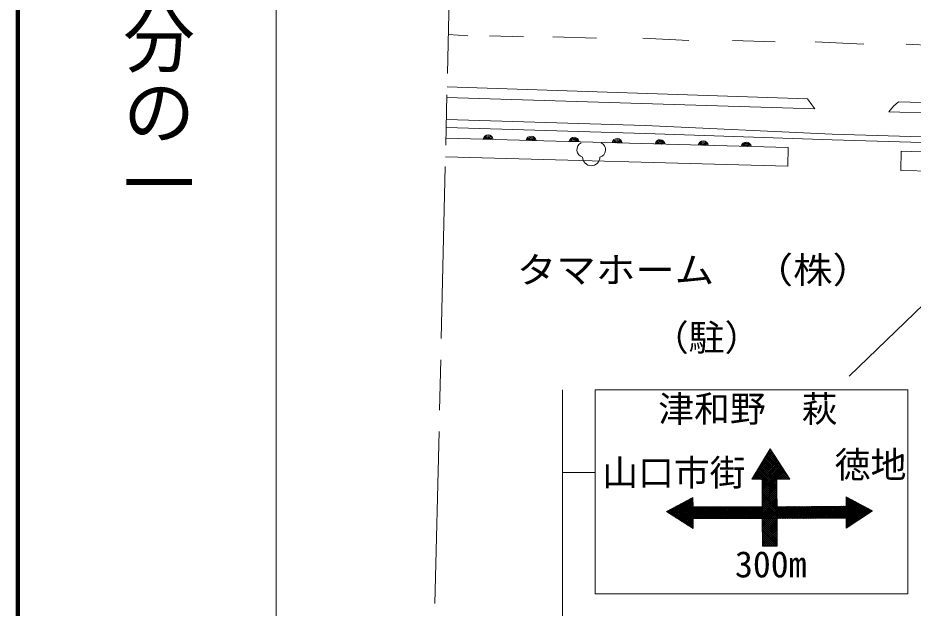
# Model space of a CAD drawing. Units: millimetres, scale not verified. Extents: x 40000 to 680000, y 20000 to 380000.
# Drawn here: x 40000 to 102399, y 233856 to 275028 of the extents above; entities that cross this region are included whole.
import ezdxf
from ezdxf.enums import TextEntityAlignment as Align

# ---------------------------------------------------------------- set-up
doc = ezdxf.new("R2010")
doc.units = ezdxf.units.MM
doc.header["$LTSCALE"] = 1000
doc.linetypes.add('CHAIN', pattern=[18.5, 12, -1.5, 3.5, -1.5])
for name, color, linetype, lineweight in [('M-BGD', 7, 'Continuous', 13), ('M-BMK', 2, 'CHAIN', 13), ('M-STR-STRC', 7, 'Continuous', 13), ('M-STR-STRD', 7, 'Continuous', 13), ('M-TTL', 2, 'Continuous', 140), ('M-TTL-BAND', 7, 'Continuous', 13)]:
    doc.layers.add(name, color=color, linetype=linetype, lineweight=lineweight)
doc.layers.add('M-BGD-HTXT', color=7, linetype='Continuous')
doc.styles.add('@ＭＳ ゴシック', font='')
doc.styles.add('ＭＳ ゴシック', font='')
doc.styles.get('@ＭＳ ゴシック').set_extended_font_data('@MS Gothic')
doc.styles.get('ＭＳ ゴシック').set_extended_font_data('MS Gothic')

msp = doc.modelspace()

# ---------------------------------------------------------------- linework, layer by layer
at = {"layer": 'M-BGD'}
for p, q in [((69866, 267941), (83719, 267519)), ((69866, 267378), (83719, 266956)), ((83719, 267519), (96758, 266926)), ((93701, 265985), (69841, 266644)), ((83719, 266956), (96765, 266513)), ((96758, 266926), (119449, 266249)), ((96765, 266513), (119438, 265834)), ((93665, 264678), (93701, 265985)), ((69805, 265336), (93665, 264678)), ((101545, 264393), (101578, 265721)), ((125664, 265123), (101578, 265721)), ((125631, 263795), (101545, 264393))]:
    msp.add_line(p, q, dxfattribs=at)
for centre, radius, start, end in [((72773, 266508), 354, 7.21636, 169.62154), ((72773, 266508), 283, 9.4404, 167.3975), ((72773, 266508), 212, 13.18673, 163.65117), ((72773, 266508), 142, 20.89846, 155.93945), ((72773, 266508), 100, 31.21612, 145.62178), ((72773, 266508), 100, 31.21612, 145.62178), ((75772, 266426), 354, 7.21636, 169.62154), ((75772, 266426), 283, 9.4404, 167.3975), ((75772, 266426), 212, 13.18673, 163.65117), ((75772, 266426), 142, 20.89846, 155.93945), ((75772, 266426), 100, 31.21612, 145.62178), ((75772, 266426), 100, 31.21612, 145.62178), ((78771, 266343), 354, 7.21636, 169.62154), ((78771, 266343), 283, 9.4404, 167.3975), ((78771, 266343), 212, 13.18673, 163.65117), ((78771, 266343), 142, 20.89846, 155.93945), ((81770, 266260), 354, 7.21636, 169.62154), ((81770, 266260), 283, 9.4404, 167.3975), ((81770, 266260), 212, 13.18673, 163.65117), ((84768, 266177), 354, 7.21636, 169.62154), ((84768, 266177), 283, 9.4404, 167.3975), ((87767, 266095), 354, 7.21636, 169.62154), ((78771, 266343), 100, 31.21612, 145.62178), ((78771, 266343), 100, 31.21612, 145.62178), ((79501, 265834), 536, 116.08703, 255.33416), ((80430, 265834), 536, 284.66584, 63.91297), ((81770, 266260), 142, 20.89846, 155.93945), ((81770, 266260), 100, 31.21612, 145.62178), ((81770, 266260), 100, 31.21612, 145.62178), ((84768, 266177), 212, 13.18673, 163.65117), ((84768, 266177), 142, 20.89846, 155.93945), ((84768, 266177), 100, 31.21612, 145.62178), ((84768, 266177), 100, 31.21612, 145.62178), ((87767, 266095), 283, 9.4404, 167.3975), ((87767, 266095), 212, 13.18673, 163.65117), ((87767, 266095), 142, 20.89846, 155.93945), ((87767, 266095), 100, 31.21612, 145.62178), ((87767, 266095), 100, 31.21612, 145.62178), ((90766, 266012), 354, 7.21636, 169.62154), ((90766, 266012), 283, 9.4404, 167.3975), ((90766, 266012), 212, 13.18673, 163.65117), ((90766, 266012), 142, 20.89846, 155.93945), ((90766, 266012), 100, 31.21612, 145.62178), ((90766, 266012), 100, 31.21612, 145.62178), ((79965, 265315), 600, 180, 360)]:
    msp.add_arc(centre, radius, start, end, dxfattribs=at)
at = {"layer": 'M-BMK'}
msp.add_line((69072, 234168), (70104, 278048), dxfattribs=at)
at = {"layer": 'M-STR-STRC'}
for p, q in [((70006, 273864), (71358, 273784)), ((72882, 273784), (75253, 273699)), ((77285, 273699), (80333, 273615)), ((83550, 273615), (86767, 273445)), ((89815, 273445), (92779, 273361)), ((95573, 273361), (98959, 273191)), ((101923, 273191), (105479, 273022)), ((116493, 268008), (97952, 250030)), ((77972, 249086), (77972, 223624)), ((80246, 234863), (80246, 249086)), ((80246, 249086), (102024, 249086)), ((102024, 249086), (102024, 234863)), ((91602, 243576), (92656, 244621)), ((91809, 243917), (92602, 244704)), ((92015, 244258), (92548, 244787)), ((92222, 244600), (92494, 244870)), ((93468, 243368), (92232, 244616)), ((93210, 243766), (92283, 244701)), ((92952, 244164), (92335, 244786)), ((92694, 244561), (92387, 244872)), ((92428, 244941), (92440, 244953)), ((91189, 242894), (92763, 244455)), ((91279, 242847), (92817, 244372)), ((91396, 243235), (92709, 244538)), ((91414, 242845), (92871, 244289)), ((91548, 242842), (92925, 244206)), ((91683, 242839), (92978, 244123)), ((91818, 242836), (93032, 244040)), ((93021, 242858), (91870, 244018)), ((93158, 242857), (91922, 244104)), ((93294, 242856), (91973, 244189)), ((93431, 242856), (92025, 244274)), ((93568, 242855), (92077, 244360)), ((93705, 242855), (92128, 244445)), ((93726, 242971), (92180, 244530)), ((92910, 242007), (91508, 243421)), ((92910, 242145), (91560, 243506)), ((92909, 242283), (91612, 243592)), ((92909, 242420), (91663, 243677)), ((92909, 242558), (91715, 243762)), ((92909, 242696), (91767, 243848)), ((92909, 242833), (91818, 243933)), ((91869, 242751), (93086, 243957)), ((91870, 242615), (93140, 243874)), ((91870, 242479), (93194, 243792)), ((91870, 242343), (93247, 243709)), ((91871, 242207), (93301, 243626)), ((91871, 242072), (93355, 243543)), ((91872, 241936), (93409, 243460)), ((92939, 242858), (93463, 243377)), ((77972, 243310), (80246, 243310)), ((91259, 242848), (91198, 242909)), ((91398, 242845), (91250, 242995)), ((91537, 242842), (91301, 243080)), ((91677, 242839), (91353, 243165)), ((91816, 242836), (91405, 243251)), ((92910, 241870), (91456, 243336)), ((92910, 241732), (91869, 242782)), ((91872, 241800), (92909, 242828)), ((93076, 242857), (93516, 243294)), ((93213, 242857), (93570, 243211)), ((93350, 242856), (93624, 243128)), ((93487, 242856), (93678, 243045)), ((93623, 242855), (93732, 242962)), ((93760, 242854), (93785, 242879)), ((92911, 241595), (91870, 242644)), ((92911, 241457), (91870, 242506)), ((92911, 241319), (91870, 242369)), ((92911, 241182), (91871, 242231)), ((91872, 241664), (92909, 242692)), ((91873, 241528), (92909, 242556)), ((91873, 241392), (92909, 242420)), ((91873, 241256), (92909, 242283)), ((91874, 241120), (92910, 242147)), ((86881, 241491), (85734, 240253)), ((87052, 241553), (85804, 240208)), ((87054, 241330), (86881, 241491)), ((87053, 241444), (86958, 241532)), ((87052, 241558), (87035, 241574)), ((92911, 241044), (91871, 242093)), ((92912, 240906), (91872, 241955)), ((92912, 240769), (91872, 241817)), ((92912, 240631), (91872, 241680)), ((92912, 240493), (91873, 241542)), ((91874, 240984), (92910, 242011)), ((91875, 240848), (92910, 241875)), ((91875, 240713), (92910, 241739)), ((91875, 240577), (92911, 241603)), ((97726, 241362), (97898, 241524)), ((97727, 241590), (97744, 241606)), ((97727, 241585), (98984, 240248)), ((97727, 241476), (97821, 241565)), ((97899, 241524), (99055, 240294)), ((85751, 240881), (85379, 240480)), ((85977, 241003), (85450, 240435)), ((86203, 241125), (85521, 240390)), ((86429, 241247), (85592, 240344)), ((86655, 241369), (85663, 240299)), ((87059, 239633), (85727, 240868)), ((87059, 239745), (85804, 240909)), ((87054, 241433), (85875, 240163)), ((87060, 239858), (85881, 240951)), ((87055, 241312), (85946, 240117)), ((87060, 239970), (85958, 240992)), ((87056, 241192), (86017, 240072)), ((87061, 240083), (86035, 241034)), ((87057, 241071), (86088, 240026)), ((87161, 240102), (86112, 241076)), ((87058, 240951), (86158, 239981)), ((87283, 240102), (86189, 241117)), ((87148, 240926), (86229, 239936)), ((87405, 240102), (86266, 241159)), ((87261, 240926), (86300, 239890)), ((87526, 240102), (86343, 241200)), ((87374, 240926), (86371, 239845)), ((87648, 240102), (86420, 241242)), ((87487, 240926), (86442, 239799)), ((87770, 240102), (86497, 241283)), ((87600, 240926), (86512, 239754)), ((87892, 240102), (86574, 241325)), ((87713, 240926), (86583, 239709)), ((87058, 240989), (86651, 241366)), ((87057, 241102), (86728, 241408)), ((87056, 241216), (86804, 241449)), ((87826, 240926), (87061, 240102)), ((88014, 240102), (87125, 240926)), ((87939, 240926), (87174, 240102)), ((88135, 240102), (87247, 240926)), ((88052, 240927), (87287, 240102)), ((88257, 240102), (87368, 240926)), ((88165, 240927), (87400, 240102)), ((88379, 240102), (87490, 240926)), ((88278, 240927), (87513, 240102)), ((88501, 240102), (87612, 240926)), ((88391, 240927), (87626, 240102)), ((88623, 240102), (87733, 240926)), ((88504, 240927), (87739, 240102)), ((88617, 240927), (87851, 240102)), ((88744, 240101), (87855, 240926)), ((88730, 240927), (87964, 240102)), ((88866, 240101), (87977, 240927)), ((88843, 240927), (88077, 240102)), ((88988, 240101), (88098, 240927)), ((88956, 240927), (88190, 240102)), ((89110, 240101), (88220, 240927)), ((89069, 240927), (88303, 240102)), ((89232, 240101), (88342, 240927)), ((89182, 240927), (88416, 240102)), ((89353, 240101), (88463, 240927)), ((89295, 240927), (88529, 240102)), ((89475, 240101), (88585, 240927)), ((89408, 240927), (88642, 240102)), ((89597, 240101), (88707, 240927)), ((89521, 240927), (88755, 240101)), ((89719, 240101), (88828, 240927)), ((89634, 240927), (88867, 240101)), ((89840, 240101), (88950, 240927)), ((89747, 240927), (88980, 240101)), ((89962, 240101), (89072, 240927)), ((89860, 240927), (89093, 240101)), ((90084, 240101), (89193, 240927)), ((89973, 240927), (89206, 240101)), ((90206, 240101), (89315, 240927)), ((90085, 240928), (89319, 240101)), ((90198, 240928), (89432, 240101)), ((90328, 240101), (89437, 240927)), ((90311, 240928), (89545, 240101)), ((90449, 240101), (89558, 240927)), ((90424, 240928), (89658, 240101)), ((90571, 240101), (89680, 240927)), ((90537, 240928), (89770, 240101)), ((90693, 240101), (89802, 240927)), ((90650, 240928), (89883, 240101)), ((90815, 240101), (89923, 240927)), ((90763, 240928), (89996, 240101)), ((90937, 240101), (90045, 240928)), ((90876, 240928), (90109, 240101)), ((91058, 240100), (90167, 240928)), ((90989, 240928), (90222, 240101)), ((91180, 240100), (90288, 240928)), ((91102, 240928), (90335, 240101)), ((91302, 240100), (90410, 240928)), ((91215, 240928), (90448, 240101)), ((91424, 240100), (90532, 240928)), ((91328, 240928), (90561, 240101)), ((91546, 240100), (90653, 240928)), ((91441, 240928), (90674, 240101)), ((91667, 240100), (90775, 240928)), ((91554, 240928), (90786, 240101)), ((91789, 240100), (90897, 240928)), ((91667, 240928), (90899, 240101)), ((91780, 240928), (91012, 240100)), ((91876, 240132), (91018, 240928)), ((91874, 240908), (91125, 240100)), ((91876, 240245), (91140, 240928)), ((91876, 240359), (91262, 240928)), ((91875, 240472), (91383, 240928)), ((91875, 240585), (91505, 240928)), ((91875, 240698), (91627, 240928)), ((91874, 240812), (91748, 240928)), ((91874, 240925), (91870, 240928)), ((92912, 240356), (91873, 241404)), ((92913, 240218), (91873, 241266)), ((92894, 240099), (91874, 241128)), ((92758, 240099), (91874, 240991)), ((91876, 240441), (92911, 241467)), ((91876, 240305), (92911, 241331)), ((91876, 240169), (92911, 241195)), ((91944, 240100), (92911, 241059)), ((92082, 240100), (92912, 240923)), ((92910, 240924), (92914, 240928)), ((92910, 240811), (93035, 240928)), ((92910, 240907), (93664, 240105)), ((92911, 240471), (93400, 240931)), ((92911, 240584), (93279, 240930)), ((92911, 240698), (93157, 240929)), ((92912, 240245), (93644, 240932)), ((92912, 240358), (93522, 240931)), ((92913, 240131), (93765, 240933)), ((93000, 240100), (93887, 240934)), ((93004, 240928), (93777, 240106)), ((93116, 240929), (93890, 240106)), ((93122, 240101), (94009, 240935)), ((93229, 240930), (94003, 240107)), ((93244, 240102), (94130, 240935)), ((93342, 240930), (94116, 240108)), ((93366, 240103), (94252, 240936)), ((93455, 240931), (94229, 240109)), ((93487, 240103), (94374, 240937)), ((93568, 240932), (94341, 240110)), ((93609, 240104), (94495, 240938)), ((93681, 240932), (94454, 240110)), ((93731, 240105), (94617, 240938)), ((93794, 240933), (94567, 240111)), ((93853, 240106), (94739, 240939)), ((93907, 240934), (94680, 240112)), ((93974, 240107), (94860, 240940)), ((94020, 240935), (94793, 240113)), ((94096, 240108), (94982, 240941)), ((94133, 240935), (94906, 240114)), ((94218, 240109), (95104, 240941)), ((94246, 240936), (95019, 240114)), ((94340, 240110), (95225, 240942)), ((94359, 240937), (95132, 240115)), ((94462, 240110), (95347, 240943)), ((94472, 240937), (95244, 240116)), ((94583, 240111), (95469, 240944)), ((94585, 240938), (95357, 240117)), ((94698, 240939), (95470, 240118)), ((94705, 240112), (95590, 240944)), ((94811, 240940), (95583, 240119)), ((94827, 240113), (95712, 240945)), ((94924, 240940), (95696, 240119)), ((94949, 240114), (95834, 240946)), ((95037, 240941), (95809, 240120)), ((95071, 240115), (95955, 240947)), ((95150, 240942), (95922, 240121)), ((95192, 240116), (96077, 240947)), ((95263, 240942), (96035, 240122)), ((95314, 240117), (96199, 240948)), ((95376, 240943), (96148, 240123)), ((95436, 240117), (96320, 240949)), ((95489, 240944), (96260, 240123)), ((95558, 240118), (96442, 240950)), ((95602, 240944), (96373, 240124)), ((95679, 240119), (96564, 240950)), ((95715, 240945), (96486, 240125)), ((95801, 240120), (96685, 240951)), ((95828, 240946), (96599, 240126)), ((95923, 240121), (96807, 240952)), ((95941, 240947), (96712, 240127)), ((96045, 240122), (96929, 240953)), ((96054, 240947), (96825, 240127)), ((96167, 240123), (97050, 240954)), ((96167, 240948), (96938, 240128)), ((96280, 240949), (97051, 240129)), ((96288, 240124), (97172, 240954)), ((96393, 240949), (97163, 240130)), ((96410, 240124), (97294, 240955)), ((96506, 240950), (97276, 240131)), ((96532, 240125), (97415, 240956)), ((96619, 240951), (97389, 240131)), ((96654, 240126), (97537, 240957)), ((96732, 240952), (97502, 240132)), ((96776, 240127), (97659, 240957)), ((96845, 240952), (97615, 240133)), ((96897, 240128), (98207, 241360)), ((96958, 240953), (97728, 240134)), ((97019, 240129), (98285, 241319)), ((97071, 240954), (98209, 239744)), ((97141, 240130), (98362, 241278)), ((97184, 240954), (98279, 239789)), ((97263, 240131), (98439, 241237)), ((97297, 240955), (98350, 239835)), ((97385, 240131), (98516, 241196)), ((97410, 240956), (98420, 239881)), ((97506, 240132), (98594, 241155)), ((97523, 240956), (98491, 239927)), ((97628, 240133), (98671, 241114)), ((97636, 240957), (98561, 239973)), ((97725, 240983), (98632, 240019)), ((97726, 241248), (97976, 241483)), ((97726, 241134), (98053, 241442)), ((97726, 241020), (98130, 241401)), ((97726, 241344), (98843, 240156)), ((97726, 241224), (98773, 240111)), ((97726, 241103), (98702, 240065)), ((97727, 241465), (98914, 240202)), ((97729, 240114), (98748, 241073)), ((97730, 240002), (98825, 241032)), ((97731, 239889), (98902, 240991)), ((97732, 239777), (98980, 240950)), ((97734, 239664), (99057, 240909)), ((97735, 239552), (99134, 240868)), ((98125, 241403), (99125, 240340)), ((98352, 241283), (99196, 240386)), ((98579, 241162), (99266, 240432)), ((98806, 241042), (99337, 240478)), ((99033, 240921), (99407, 240523)), ((85298, 240637), (85238, 240571)), ((85492, 240408), (85265, 240619)), ((85525, 240759), (85309, 240526)), ((85886, 240155), (85342, 240660)), ((86280, 239903), (85419, 240702)), ((86675, 239650), (85496, 240743)), ((87058, 239408), (85573, 240785)), ((87058, 239520), (85650, 240826)), ((91874, 240786), (91238, 240100)), ((91875, 240665), (91351, 240100)), ((91875, 240544), (91464, 240100)), ((91875, 240422), (91577, 240100)), ((91876, 240301), (91689, 240100)), ((92621, 240100), (91874, 240853)), ((92485, 240100), (91875, 240715)), ((92349, 240100), (91875, 240577)), ((92212, 240100), (91876, 240439)), ((92076, 240100), (91876, 240302)), ((92219, 240100), (92912, 240787)), ((92356, 240100), (92912, 240651)), ((92494, 240100), (92912, 240515)), ((92631, 240100), (92912, 240378)), ((92768, 240099), (92913, 240242)), ((92910, 240786), (93551, 240104)), ((92911, 240664), (93438, 240103)), ((92911, 240543), (93326, 240102)), ((92912, 240422), (93213, 240102)), ((92912, 240300), (93100, 240101)), ((97736, 239439), (99211, 240827)), ((98118, 239684), (99289, 240785)), ((98510, 239940), (99366, 240744)), ((98902, 240195), (99443, 240703)), ((99260, 240801), (99478, 240569)), ((99295, 240450), (99520, 240662)), ((99487, 240680), (99548, 240615)), ((87061, 240101), (86654, 239663)), ((87060, 239979), (86725, 239618)), ((87060, 239857), (86796, 239572)), ((87059, 239735), (86867, 239527)), ((91876, 240180), (91802, 240100)), ((91940, 240100), (91876, 240164)), ((92914, 239031), (91877, 240070)), ((91878, 239990), (91989, 240100)), ((92914, 238889), (91880, 239926)), ((91881, 239851), (92130, 240100)), ((92914, 238748), (91882, 239782)), ((91883, 239712), (92272, 240100)), ((92915, 238606), (91885, 239637)), ((91886, 239573), (92413, 240100)), ((91888, 239434), (92555, 240100)), ((91891, 239295), (92696, 240100)), ((91893, 239157), (92838, 240099)), ((91896, 239018), (92913, 240033)), ((91898, 238879), (92913, 239892)), ((91901, 238740), (92913, 239751)), ((92914, 239173), (91988, 240100)), ((92914, 239315), (92130, 240100)), ((92914, 239456), (92271, 240100)), ((92913, 239598), (92412, 240100)), ((92913, 239740), (92554, 240100)), ((92913, 239881), (92695, 240100)), ((92913, 240023), (92837, 240099)), ((92906, 240099), (92913, 240106)), ((92912, 240179), (92987, 240100)), ((97729, 240133), (98138, 239698)), ((97730, 240011), (98068, 239652)), ((97731, 239889), (97997, 239606)), ((97733, 239766), (97927, 239560)), ((97734, 239644), (97856, 239514)), ((87059, 239612), (86937, 239482)), ((87058, 239490), (87008, 239436)), ((92915, 238464), (91887, 239493)), ((92915, 238323), (91890, 239349)), ((92915, 238181), (91892, 239205)), ((92788, 238167), (91895, 239061)), ((91903, 238601), (92913, 239610)), ((91906, 238462), (92914, 239469)), ((91908, 238323), (92914, 239328)), ((91911, 238185), (92914, 239186)), ((92035, 238168), (92914, 239045)), ((97735, 239522), (97786, 239468)), ((92647, 238167), (91898, 238917)), ((92505, 238167), (91900, 238773)), ((92363, 238167), (91903, 238629)), ((92222, 238168), (91905, 238485)), ((92177, 238168), (92914, 238904)), ((92318, 238167), (92914, 238763)), ((92459, 238167), (92915, 238622)), ((92601, 238167), (92915, 238481)), ((92080, 238168), (91908, 238341)), ((91939, 238168), (91910, 238197)), ((92742, 238167), (92915, 238340)), ((92883, 238166), (92915, 238199)), ((102024, 234863), (80246, 234863))]:
    msp.add_line(p, q, dxfattribs=at)
for points in [[(91869, 242835), (91162, 242850), (92438, 244956), (93802, 242854), (92909, 242858), (92913, 240099), (91877, 240100)], [(87058, 240926), (87052, 241583), (85210, 240589), (87058, 239404), (87061, 240102), (91877, 240100), (91874, 240928)], [(97725, 240958), (97727, 241615), (99576, 240633), (97736, 239436), (97729, 240134), (92913, 240099), (92910, 240928)], [(91877, 240100), (92913, 240099), (92915, 238166), (91911, 238168)]]:
    msp.add_lwpolyline(points, close=True, dxfattribs=at)
at = {"layer": 'M-STR-STRD'}
for p, q in [((69920, 270228), (95035, 269382)), ((95540, 268679), (69902, 269464)), ((95035, 269382), (95350, 268956)), ((95350, 268956), (95540, 268679)), ((101023, 268871), (101372, 269161)), ((101372, 269161), (117442, 268695)), ((100713, 268472), (101023, 268871)), ((117462, 267980), (100713, 268472))]:
    msp.add_line(p, q, dxfattribs=at)
at = {"layer": 'M-TTL'}
msp.add_line((40000, 380000), (40000, 20000), dxfattribs=at)
at = {"layer": 'M-TTL-BAND'}
msp.add_line((58000, 370000), (58000, 20000), dxfattribs=at)

# ---------------------------------------------------------------- texts
at = {"layer": 'M-BGD-HTXT', "style": 'ＭＳ ゴシック', "width": 1.1}
msp.add_text('タマホーム\u3000（株）', height=1833, dxfattribs=at).set_placement((87157, 255979), align=Align.BOTTOM_CENTER)
at = {"layer": 'M-BGD-HTXT', "style": 'ＭＳ ゴシック'}
msp.add_text('（駐）', height=1833, dxfattribs=at).set_placement((84256, 251259), align=Align.BOTTOM_LEFT)
at = {"layer": 'M-STR-STRC', "style": 'ＭＳ ゴシック'}
for s, p in [('津和野\u3000萩', (90883, 246288)), ('徳地', (99438, 242391)), ('山口市街', (85722, 241838)), ('300m', (92479, 235447))]:
    msp.add_text(s, height=1833, dxfattribs=at).set_placement(p, align=Align.BOTTOM_CENTER)
at = {"layer": 'M-TTL-BAND', "style": '@ＭＳ ゴシック'}
msp.add_text('縮尺千分の一', height=3666, rotation=270, dxfattribs=at).set_placement((49777, 261030), align=Align.MIDDLE_RIGHT)

doc.saveas('drawing.dxf')
